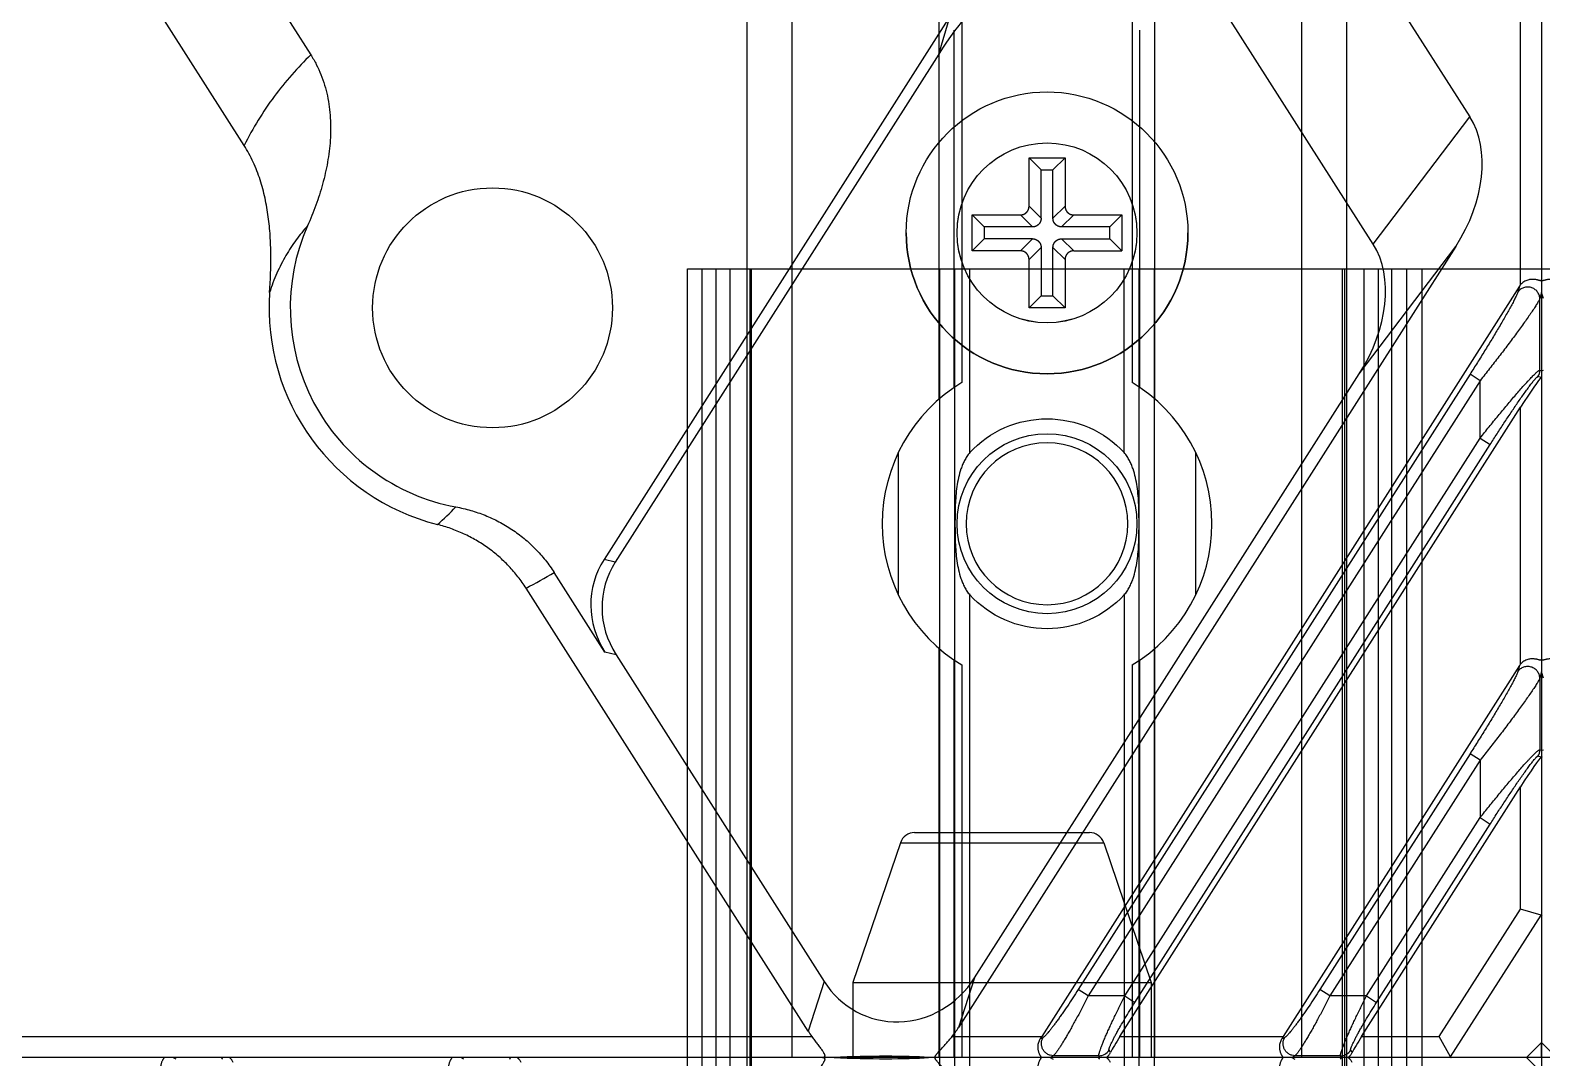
# Model space of a CAD drawing. Header units: millimetres. Extents: x 620 to 19791, y 2539 to 6969.
# Drawn here: x 16376.5 to 16427, y 4811.6 to 4845.8 of the extents above; entities that cross this region are included whole.
import ezdxf

# ---------------------------------------------------------------- set-up
doc = ezdxf.new("R2010")
doc.units = ezdxf.units.MM
doc.layers.add('02___PRT_ALL_AXES', color=7, linetype='Continuous')
doc.layers.add('_88746', color=7, linetype='Continuous')
doc.layers.add('1轮廓线', color=7, linetype='Continuous', lineweight=25)

# ---------------------------------------------------------------- blocks, each defined once
blk = doc.blocks.new('DTGFH')
at = {"color": 7, "linetype": 'Continuous'}
for p, q in [((9380.131, 4448.7), (9385.965, 4448.7)), ((9379.658, 4448.361), (9378.073, 4443.7)), ((9379.658, 4448.361), (9386.439, 4448.361)), ((9386.439, 4448.361), (9388.023, 4443.7)), ((9378.073, 4443.7), (9388.023, 4443.7)), ((9378.073, 4443.7), (9378.073, 4441.2)), ((9388.023, 4443.7), (9388.023, 4441.2)), ((8801.048, 4441.2), (8801.048, 4104.2)), ((9401.048, 4441.2), (8801.048, 4441.2)), ((9355.492, 4441.141), (9355.384, 4441.2)), ((9357.016, 4441.141), (9357.048, 4441.2)), ((9365.096, 4441.141), (9364.989, 4441.2)), ((9366.62, 4441.141), (9366.652, 4441.2)), ((9384.65, 4441.2), (9384.758, 4441.141)), ((9386.281, 4441.141), (9386.314, 4441.2)), ((9392.713, 4441.2), (9392.82, 4441.141)), ((9394.344, 4441.141), (9394.376, 4441.2)), ((9401.048, 4440.7), (9400.548, 4441.2)), ((9401.048, 4441.2), (9401.048, 4103.7)), ((9206.705, 4436.366), (9398.654, 4135.066)), ((9234.281, 4334.454), (9359.985, 4137.138)), ((9357.761, 4134.114), (9279.412, 4257.098)), ((9400.348, 4129.474), (9400.348, 4143.357)), ((9395.431, 4130.82), (9390.095, 4139.195)), ((9381.313, 4138.433), (9369.769, 4120.312)), ((9380.936, 4137.164), (9381.313, 4138.433)), ((9380.936, 4137.164), (9370.143, 4120.223)), ((9395.431, 4130.82), (9398.654, 4135.066)), ((9398.186, 4130.741), (9381.597, 4104.701)), ((9394.963, 4126.495), (9398.186, 4130.741)), ((9400.314, 4129.427), (9384.37, 4104.4)), ((9400.314, 4129.427), (9400.255, 4129.225)), ((8801.107, 4129.011), (8801.048, 4129.213)), ((9401.048, 4129.213), (9400.989, 4129.011)), ((9400.989, 4126.619), (9400.989, 4129.011)), ((8801.048, 4126.602), (8801.107, 4126.619)), ((9382.132, 4106.354), (9394.963, 4126.495)), ((9398.661, 4126.485), (9385.589, 4105.966)), ((9398.997, 4126.271), (9385.925, 4105.752)), ((9398.997, 4126.271), (9398.661, 4126.485)), ((9398.997, 4124.355), (9398.997, 4126.271)), ((9401.036, 4126.373), (9400.927, 4126.405)), ((9400.989, 4126.619), (9401.048, 4126.602)), ((9386.978, 4104.4), (9400.348, 4125.387)), ((9400.348, 4116.818), (9400.348, 4125.387)), ((9387.145, 4105.752), (9398.997, 4124.355)), ((9398.997, 4124.355), (9399.333, 4124.141)), ((9387.481, 4105.537), (9399.333, 4124.141)), ((9370.143, 4120.223), (9369.769, 4120.312)), ((9369.796, 4117.218), (9368.105, 4119.873)), ((9376.577, 4104.579), (9367.166, 4119.351)), ((9370.171, 4117.129), (9369.796, 4117.218)), ((9370.171, 4117.129), (9377.112, 4106.233)), ((9400.314, 4116.771), (9392.432, 4104.4)), ((9400.314, 4116.771), (9400.255, 4116.569)), ((8801.107, 4116.355), (8801.048, 4116.557)), ((9401.048, 4116.557), (9400.989, 4116.355)), ((9400.989, 4116.355), (9400.989, 4113.963)), ((8801.048, 4113.946), (8801.107, 4113.963)), ((9398.661, 4113.829), (9393.651, 4105.966)), ((9398.997, 4113.615), (9393.987, 4105.752)), ((9398.997, 4113.615), (9398.661, 4113.829)), ((9398.997, 4113.615), (9398.997, 4111.699)), ((9401.036, 4113.718), (9400.927, 4113.749)), ((9400.989, 4113.963), (9401.048, 4113.946)), ((9395.041, 4104.4), (9400.348, 4112.731)), ((9400.348, 4108.646), (9400.348, 4112.731)), ((9395.208, 4105.752), (9398.997, 4111.699)), ((9398.997, 4111.699), (9399.333, 4111.485)), ((9395.544, 4105.537), (9399.333, 4111.485)), ((9397.631, 4104.4), (9400.348, 4108.646)), ((9401.031, 4108.446), (9400.348, 4108.646)), ((9398.005, 4103.717), (9401.031, 4108.446)), ((9377.112, 4106.233), (9376.577, 4104.579)), ((9382.132, 4106.354), (9381.597, 4104.701)), ((9385.925, 4105.752), (9385.589, 4105.966)), ((9387.145, 4105.752), (9385.925, 4105.752)), ((9387.145, 4105.752), (9387.481, 4105.537)), ((9393.987, 4105.752), (9393.651, 4105.966)), ((9395.208, 4105.752), (9393.987, 4105.752)), ((9395.208, 4105.752), (9395.544, 4105.537)), ((8801.048, 4104.2), (8801.548, 4103.7)), ((9322.523, 4104.4), (9376.7, 4104.4)), ((9381.381, 4104.4), (9384.37, 4104.4)), ((9384.422, 4104.372), (9384.313, 4104.312)), ((9386.978, 4104.4), (9392.432, 4104.4)), ((9392.484, 4104.372), (9392.376, 4104.312)), ((9395.041, 4104.4), (9397.631, 4104.4)), ((9398.005, 4103.717), (9397.631, 4104.4)), ((9400.548, 4103.7), (9401.048, 4104.2)), ((9401.048, 4103.7), (8801.548, 4103.7)), ((9384.758, 4103.759), (9384.65, 4103.7)), ((9386.281, 4103.759), (9384.758, 4103.759)), ((9386.314, 4103.7), (9386.281, 4103.759)), ((9386.662, 4103.863), (9386.617, 4103.944)), ((9392.82, 4103.759), (9392.713, 4103.7)), ((9394.344, 4103.759), (9392.82, 4103.759)), ((9394.376, 4103.7), (9394.344, 4103.759)), ((9394.68, 4103.944), (9394.725, 4103.863))]:
    blk.add_line(p, q, dxfattribs=at)
for centre, radius in [((9384.548, 4131.2), 3), ((9366.048, 4128.7), 4)]:
    blk.add_circle(centre, radius, dxfattribs=at)
for centre, radius, start, end in [((9380.131, 4448.2), 0.5, 90, 161.222), ((9385.965, 4448.2), 0.5, 18.778, 90), ((9366.048, 4128.7), 6.75, 156.1243, 259.5633), ((9366.048, 4128.7), 7.455, 176.103, 255.7008), ((9400.588, 4126.62), 0.402, 327.6282, 359.8718), ((9358.046, 4128.599), 9.418, 310.8577, 316.0435), ((9360.333, 4132.743), 15.034, 297.0328, 301.1257), ((9400.588, 4113.964), 0.402, 327.6282, 359.8718), ((9386.28, 4104.161), 0.402, 270.2568, 327.2432), ((9394.342, 4104.161), 0.402, 270.2568, 327.2432)]:
    blk.add_arc(centre, radius, start, end, dxfattribs=at)
for centre, major_axis, ratio, start_param, end_param in [((9378.159, 4441.432), (3.18, -0.087), 0.080959, -1.796389, -0.694906), ((9398.483, 4440.5), (-0.468, 0.695), 0.186347, -0.124846, 0.096093), ((9384.917, 4131.53), (2.835, 9.544), 0.602666, -0.481922, 1.127854), ((9395.497, 4132.125), (2.652, 3.493), 0.684108, -1.451017, -0.247768), ((9392.274, 4127.879), (2.652, 3.493), 0.684108, -1.451017, -0.247768), ((9400.647, 4129.203), (0.117, 0.402), 0.954439, 1.134443, 1.274405), ((9400.348, 4125.273), (0.698, 1.104), 0.046753, 0.118001, 1.496981), ((9372.531, 4118.706), (3.127, -0.746), 0.933182, 2.829294, 3.908395), ((9372.905, 4118.617), (-3.127, 0.746), 0.933182, -0.312299, 0.766803), ((9400.647, 4116.547), (0.117, 0.402), 0.954439, 1.134443, 1.274405), ((9400.348, 4112.617), (0.698, 1.104), 0.046753, 0.118001, 1.496981), ((8801.748, 4107.315), (-0.687, 1.129), 0.116833, -0.03135, 0.189589), ((9400.348, 4107.315), (0.687, 1.129), 0.116833, -0.189589, 0.03135), ((9379.639, 4108.047), (-0.977, -3.022), 0.944553, -0.662888, 1.302149), ((9379.104, 4106.393), (0.977, 3.022), 0.944553, -3.804481, -3.733545), ((9379.104, 4106.393), (0.977, 3.022), 0.944553, -1.956623, -1.839444), ((9384.297, 4104.4), (0.449, 0.699), 0.073624, -1.649478, -1.523567), ((9387.051, 4104.4), (0.449, 0.699), 0.073624, -4.66516, -3.789338), ((9392.36, 4104.4), (0.449, 0.699), 0.073624, -1.649478, -1.523567), ((9395.114, 4104.4), (0.449, 0.699), 0.073624, -4.66516, -3.789338), ((9378.159, 4103.469), (3.18, 0.087), 0.080959, 0.694906, 1.796389), ((9398.483, 4104.4), (0.468, 0.695), 0.186347, -3.237686, -3.016747)]:
    blk.add_ellipse(centre, major_axis=major_axis, ratio=ratio, start_param=start_param, end_param=end_param, dxfattribs=at)
for points, knots in [([(9355.059, 4441.2), (9355.061, 4441.2), (9355.065, 4441.2), (9355.07, 4441.199), (9355.073, 4441.197), (9355.075, 4441.196), (9355.077, 4441.193), (9355.078, 4441.189), (9355.078, 4441.185), (9355.077, 4441.18), (9355.074, 4441.173), (9355.069, 4441.164), (9355.064, 4441.153), (9355.057, 4441.141), (9355.049, 4441.128), (9355.041, 4441.114), (9355.03, 4441.092), (9355.015, 4441.062), (9355, 4441.022), (9354.987, 4440.978), (9354.977, 4440.929), (9354.971, 4440.877), (9354.972, 4440.82), (9354.978, 4440.762), (9354.993, 4440.702), (9355.015, 4440.643), (9355.036, 4440.606), (9355.048, 4440.588)], [0, 0, 0, 0, 0.012577, 0.017811, 0.022415, 0.026524, 0.030371, 0.038422, 0.043171, 0.048577, 0.06156, 0.077442, 0.095999, 0.116978, 0.140127, 0.165209, 0.192065, 0.250601, 0.315018, 0.384942, 0.460136, 0.540384, 0.625394, 0.714676, 0.807485, 0.902935, 1, 1, 1, 1]), ([(9357.396, 4441.038), (9357.39, 4441.05), (9357.377, 4441.073), (9357.356, 4441.105), (9357.338, 4441.129), (9357.324, 4441.145), (9357.315, 4441.156), (9357.306, 4441.166), (9357.299, 4441.175), (9357.293, 4441.182), (9357.289, 4441.188), (9357.287, 4441.191), (9357.286, 4441.194), (9357.286, 4441.197), (9357.288, 4441.199), (9357.289, 4441.2), (9357.291, 4441.2), (9357.293, 4441.2), (9357.294, 4441.2)], [0, 0, 0, 0, 0.204316, 0.392897, 0.563407, 0.640809, 0.712098, 0.776334, 0.832531, 0.879528, 0.916238, 0.930594, 0.942393, 0.959731, 0.967497, 0.976306, 0.987002, 1, 1, 1, 1]), ([(9364.663, 4441.2), (9364.666, 4441.2), (9364.669, 4441.2), (9364.674, 4441.199), (9364.677, 4441.197), (9364.679, 4441.196), (9364.682, 4441.193), (9364.682, 4441.189), (9364.682, 4441.185), (9364.681, 4441.18), (9364.678, 4441.173), (9364.674, 4441.164), (9364.668, 4441.153), (9364.661, 4441.141), (9364.653, 4441.128), (9364.645, 4441.114), (9364.634, 4441.092), (9364.62, 4441.062), (9364.604, 4441.022), (9364.591, 4440.978), (9364.581, 4440.929), (9364.576, 4440.877), (9364.576, 4440.82), (9364.582, 4440.762), (9364.597, 4440.702), (9364.619, 4440.643), (9364.64, 4440.606), (9364.652, 4440.588)], [0, 0, 0, 0, 0.012577, 0.017811, 0.022415, 0.026524, 0.030371, 0.038422, 0.043171, 0.048577, 0.06156, 0.077442, 0.095999, 0.116978, 0.140127, 0.165209, 0.192065, 0.250601, 0.315018, 0.384942, 0.460136, 0.540384, 0.625394, 0.714676, 0.807485, 0.902935, 1, 1, 1, 1]), ([(9367, 4441.038), (9366.994, 4441.05), (9366.981, 4441.073), (9366.96, 4441.105), (9366.942, 4441.129), (9366.928, 4441.145), (9366.919, 4441.156), (9366.91, 4441.166), (9366.903, 4441.175), (9366.897, 4441.182), (9366.893, 4441.188), (9366.891, 4441.191), (9366.89, 4441.194), (9366.89, 4441.197), (9366.892, 4441.199), (9366.893, 4441.2), (9366.896, 4441.2), (9366.897, 4441.2), (9366.898, 4441.2)], [0, 0, 0, 0, 0.204317, 0.392896, 0.563403, 0.640806, 0.712092, 0.776327, 0.832529, 0.879525, 0.916233, 0.930591, 0.942394, 0.959733, 0.967501, 0.976309, 0.987004, 1, 1, 1, 1]), ([(9377.06, 4441.2), (9377.065, 4441.2), (9377.075, 4441.2), (9377.09, 4441.197), (9377.103, 4441.193), (9377.113, 4441.186), (9377.122, 4441.177), (9377.127, 4441.166), (9377.13, 4441.153), (9377.13, 4441.137), (9377.127, 4441.121), (9377.122, 4441.102), (9377.114, 4441.082), (9377.1, 4441.053), (9377.078, 4441.013), (9377.046, 4440.964), (9377.009, 4440.911), (9376.97, 4440.857), (9376.927, 4440.8), (9376.883, 4440.742), (9376.838, 4440.683), (9376.777, 4440.602), (9376.731, 4440.541), (9376.7, 4440.5)], [0, 0, 0, 0, 0.018318, 0.034994, 0.050147, 0.06412, 0.077534, 0.091254, 0.106184, 0.12305, 0.142293, 0.164098, 0.188457, 0.215246, 0.275292, 0.342515, 0.415297, 0.492326, 0.572614, 0.655373, 0.739981, 0.82593, 1, 1, 1, 1]), ([(9381.381, 4440.5), (9381.348, 4440.542), (9381.28, 4440.623), (9381.194, 4440.721), (9381.125, 4440.797), (9381.075, 4440.852), (9381.026, 4440.905), (9380.979, 4440.956), (9380.936, 4441.004), (9380.897, 4441.05), (9380.868, 4441.085), (9380.849, 4441.112), (9380.837, 4441.129), (9380.828, 4441.145), (9380.821, 4441.159), (9380.818, 4441.17), (9380.817, 4441.178), (9380.817, 4441.184), (9380.818, 4441.189), (9380.821, 4441.193), (9380.825, 4441.197), (9380.832, 4441.2), (9380.839, 4441.2), (9380.842, 4441.2)], [0, 0, 0, 0, 0.172719, 0.342367, 0.425093, 0.505837, 0.584035, 0.658977, 0.729688, 0.79485, 0.852716, 0.878254, 0.901145, 0.921127, 0.938022, 0.951788, 0.957578, 0.962721, 0.971527, 0.975609, 0.979745, 0.988888, 1, 1, 1, 1]), ([(9384.324, 4441.2), (9384.327, 4441.2), (9384.331, 4441.2), (9384.336, 4441.199), (9384.339, 4441.197), (9384.341, 4441.196), (9384.343, 4441.193), (9384.344, 4441.189), (9384.344, 4441.185), (9384.343, 4441.18), (9384.34, 4441.173), (9384.335, 4441.164), (9384.329, 4441.153), (9384.322, 4441.141), (9384.315, 4441.128), (9384.307, 4441.114), (9384.295, 4441.092), (9384.281, 4441.062), (9384.266, 4441.022), (9384.252, 4440.978), (9384.243, 4440.929), (9384.237, 4440.877), (9384.237, 4440.82), (9384.244, 4440.762), (9384.258, 4440.702), (9384.281, 4440.643), (9384.302, 4440.606), (9384.313, 4440.588)], [0, 0, 0, 0, 0.012577, 0.017811, 0.022415, 0.026524, 0.030371, 0.038422, 0.043171, 0.048577, 0.06156, 0.077442, 0.095999, 0.116978, 0.140127, 0.165209, 0.192065, 0.250601, 0.315018, 0.384942, 0.460136, 0.540384, 0.625394, 0.714676, 0.807485, 0.902935, 1, 1, 1, 1]), ([(9386.662, 4441.038), (9386.656, 4441.05), (9386.642, 4441.073), (9386.621, 4441.105), (9386.603, 4441.129), (9386.59, 4441.145), (9386.58, 4441.156), (9386.572, 4441.166), (9386.564, 4441.175), (9386.559, 4441.182), (9386.555, 4441.188), (9386.553, 4441.191), (9386.552, 4441.194), (9386.552, 4441.197), (9386.553, 4441.199), (9386.555, 4441.2), (9386.557, 4441.2), (9386.559, 4441.2), (9386.56, 4441.2)], [0, 0, 0, 0, 0.204317, 0.392896, 0.563403, 0.640806, 0.712092, 0.776327, 0.832529, 0.879525, 0.916233, 0.930591, 0.942394, 0.959733, 0.967501, 0.976309, 0.987004, 1, 1, 1, 1]), ([(9392.387, 4441.2), (9392.39, 4441.2), (9392.394, 4441.2), (9392.399, 4441.199), (9392.401, 4441.197), (9392.404, 4441.196), (9392.406, 4441.193), (9392.407, 4441.189), (9392.406, 4441.185), (9392.405, 4441.18), (9392.402, 4441.173), (9392.398, 4441.164), (9392.392, 4441.153), (9392.385, 4441.141), (9392.377, 4441.128), (9392.369, 4441.114), (9392.358, 4441.092), (9392.344, 4441.062), (9392.328, 4441.022), (9392.315, 4440.978), (9392.305, 4440.929), (9392.3, 4440.877), (9392.3, 4440.82), (9392.307, 4440.762), (9392.321, 4440.702), (9392.344, 4440.643), (9392.364, 4440.606), (9392.376, 4440.588)], [0, 0, 0, 0, 0.012577, 0.017811, 0.022415, 0.026524, 0.030371, 0.038422, 0.043171, 0.048577, 0.06156, 0.077442, 0.095999, 0.116978, 0.140127, 0.165209, 0.192065, 0.250601, 0.315018, 0.384942, 0.460136, 0.540384, 0.625394, 0.714676, 0.807485, 0.902935, 1, 1, 1, 1]), ([(9394.725, 4441.038), (9394.718, 4441.05), (9394.705, 4441.073), (9394.684, 4441.105), (9394.666, 4441.129), (9394.652, 4441.145), (9394.643, 4441.156), (9394.634, 4441.166), (9394.627, 4441.175), (9394.621, 4441.182), (9394.617, 4441.188), (9394.616, 4441.191), (9394.615, 4441.194), (9394.614, 4441.197), (9394.616, 4441.199), (9394.618, 4441.2), (9394.62, 4441.2), (9394.621, 4441.2), (9394.622, 4441.2)], [0, 0, 0, 0, 0.204317, 0.392896, 0.563403, 0.640806, 0.712092, 0.776327, 0.832529, 0.879525, 0.916233, 0.930591, 0.942394, 0.959733, 0.967501, 0.976309, 0.987004, 1, 1, 1, 1]), ([(9359.985, 4137.138), (9359.764, 4136.926), (9359.336, 4136.479), (9358.748, 4135.752), (9358.216, 4134.964), (9357.905, 4134.403), (9357.761, 4134.114)], [0, 0, 0, 0, 0.243959, 0.491185, 0.742789, 1, 1, 1, 1]), ([(9359.985, 4137.138), (9360.051, 4137.033), (9360.174, 4136.818), (9360.328, 4136.479), (9360.45, 4136.128), (9360.542, 4135.768), (9360.604, 4135.402), (9360.652, 4134.909), (9360.647, 4134.288), (9360.554, 4133.55), (9360.389, 4132.826), (9360.162, 4132.118), (9359.976, 4131.659), (9359.876, 4131.432)], [0, 0, 0, 0, 0.062504, 0.125014, 0.187521, 0.250032, 0.312543, 0.375054, 0.500016, 0.624996, 0.749989, 0.874994, 1, 1, 1, 1]), ([(9358.61, 4129.207), (9358.639, 4129.628), (9358.664, 4130.261), (9358.636, 4131.105), (9358.575, 4131.735), (9358.467, 4132.36), (9358.304, 4132.972), (9358.076, 4133.563), (9357.875, 4133.936), (9357.761, 4134.114)], [0, 0, 0, 0, 0.249997, 0.375018, 0.500036, 0.625049, 0.750051, 0.875035, 1, 1, 1, 1]), ([(9359.876, 4131.432), (9359.743, 4131.284), (9359.485, 4130.967), (9359.14, 4130.442), (9358.839, 4129.853), (9358.679, 4129.429), (9358.61, 4129.207)], [0, 0, 0, 0, 0.232196, 0.474372, 0.729146, 1, 1, 1, 1]), ([(8801.748, 4129.474), (8801.733, 4129.493), (8801.699, 4129.527), (8801.64, 4129.569), (8801.578, 4129.603), (8801.512, 4129.627), (8801.447, 4129.642), (8801.384, 4129.649), (8801.325, 4129.65), (8801.27, 4129.646), (8801.227, 4129.639), (8801.196, 4129.632), (8801.169, 4129.625), (8801.144, 4129.618), (8801.121, 4129.611), (8801.106, 4129.606), (8801.092, 4129.603), (8801.081, 4129.601), (8801.071, 4129.601), (8801.062, 4129.604), (8801.055, 4129.61), (8801.051, 4129.619), (8801.049, 4129.631), (8801.048, 4129.639), (8801.048, 4129.643)], [0, 0, 0, 0, 0.092092, 0.18383, 0.274482, 0.363041, 0.448376, 0.529457, 0.605459, 0.675766, 0.739913, 0.769539, 0.797439, 0.847676, 0.869774, 0.889641, 0.907107, 0.922074, 0.934647, 0.945489, 0.956057, 0.968087, 0.982675, 1, 1, 1, 1]), ([(9400.989, 4129.011), (9400.989, 4129.031), (9400.984, 4129.072), (9400.968, 4129.132), (9400.941, 4129.188), (9400.906, 4129.24), (9400.863, 4129.286), (9400.813, 4129.325), (9400.758, 4129.356), (9400.698, 4129.379), (9400.636, 4129.392), (9400.572, 4129.396), (9400.509, 4129.389), (9400.448, 4129.374), (9400.39, 4129.349), (9400.338, 4129.315), (9400.292, 4129.274), (9400.266, 4129.242), (9400.255, 4129.225)], [0, 0, 0, 0, 0.061114, 0.122614, 0.184535, 0.246922, 0.309744, 0.372937, 0.436398, 0.5, 0.563602, 0.627063, 0.690256, 0.753078, 0.815465, 0.877386, 0.938886, 1, 1, 1, 1]), ([(9401.048, 4129.643), (9401.048, 4129.639), (9401.048, 4129.631), (9401.046, 4129.619), (9401.041, 4129.61), (9401.035, 4129.604), (9401.026, 4129.601), (9401.016, 4129.601), (9401.004, 4129.603), (9400.991, 4129.606), (9400.976, 4129.611), (9400.953, 4129.618), (9400.928, 4129.625), (9400.901, 4129.632), (9400.869, 4129.639), (9400.827, 4129.646), (9400.772, 4129.65), (9400.713, 4129.649), (9400.649, 4129.642), (9400.584, 4129.627), (9400.519, 4129.603), (9400.456, 4129.569), (9400.398, 4129.527), (9400.364, 4129.493), (9400.348, 4129.474)], [0, 0, 0, 0, 0.017325, 0.031913, 0.043943, 0.054511, 0.065353, 0.077926, 0.092893, 0.110359, 0.130226, 0.152324, 0.202561, 0.230461, 0.260087, 0.324234, 0.394541, 0.470543, 0.551624, 0.636959, 0.725518, 0.81617, 0.907908, 1, 1, 1, 1]), ([(9400.255, 4129.225), (9400.253, 4129.219), (9400.249, 4129.206), (9400.238, 4129.177), (9400.221, 4129.136), (9400.196, 4129.081), (9400.166, 4129.02), (9400.132, 4128.952), (9400.081, 4128.854), (9400.01, 4128.723), (9399.918, 4128.558), (9399.82, 4128.385), (9399.716, 4128.206), (9399.608, 4128.022), (9399.497, 4127.835), (9399.344, 4127.581), (9399.147, 4127.26), (9398.907, 4126.873), (9398.743, 4126.615), (9398.661, 4126.485)], [0, 0, 0, 0, 0.005901, 0.012735, 0.028952, 0.048162, 0.069901, 0.09376, 0.119398, 0.174922, 0.234766, 0.297787, 0.363197, 0.430435, 0.499096, 0.568874, 0.710857, 0.854932, 1, 1, 1, 1]), ([(9400.989, 4129.011), (9400.987, 4129.005), (9400.983, 4128.994), (9400.971, 4128.968), (9400.952, 4128.931), (9400.924, 4128.881), (9400.89, 4128.825), (9400.852, 4128.763), (9400.792, 4128.67), (9400.708, 4128.544), (9400.597, 4128.384), (9400.476, 4128.214), (9400.348, 4128.035), (9400.212, 4127.85), (9400.071, 4127.66), (9399.876, 4127.401), (9399.624, 4127.07), (9399.314, 4126.671), (9399.103, 4126.405), (9398.997, 4126.271)], [0, 0, 0, 0, 0.00509, 0.010986, 0.025069, 0.041978, 0.061422, 0.083116, 0.10679, 0.159148, 0.216896, 0.278821, 0.344009, 0.411767, 0.481567, 0.552991, 0.699423, 0.848968, 1, 1, 1, 1]), ([(8801.048, 4126.372), (8801.048, 4126.373), (8801.048, 4126.374), (8801.049, 4126.376), (8801.05, 4126.377), (8801.052, 4126.378), (8801.054, 4126.378), (8801.056, 4126.377), (8801.058, 4126.375), (8801.06, 4126.374), (8801.061, 4126.373)], [0, 0, 0, 0, 0.134296, 0.239838, 0.325336, 0.408088, 0.50825, 0.637794, 0.80127, 1, 1, 1, 1]), ([(9398.997, 4124.355), (9399.097, 4124.481), (9399.247, 4124.668), (9399.449, 4124.916), (9399.599, 4125.099), (9399.748, 4125.28), (9399.896, 4125.457), (9400.043, 4125.63), (9400.186, 4125.797), (9400.324, 4125.957), (9400.458, 4126.107), (9400.565, 4126.225), (9400.646, 4126.313), (9400.703, 4126.373), (9400.756, 4126.428), (9400.805, 4126.477), (9400.85, 4126.52), (9400.889, 4126.556), (9400.919, 4126.581), (9400.94, 4126.596), (9400.953, 4126.605), (9400.965, 4126.612), (9400.974, 4126.617), (9400.982, 4126.619), (9400.987, 4126.62), (9400.989, 4126.619)], [0, 0, 0, 0, 0.159125, 0.238222, 0.316726, 0.39438, 0.470877, 0.545833, 0.61877, 0.689064, 0.755895, 0.818173, 0.847168, 0.874455, 0.899785, 0.922888, 0.943474, 0.961249, 0.975933, 0.982041, 0.987297, 0.991693, 0.995234, 0.997964, 1, 1, 1, 1]), ([(9399.333, 4124.141), (9399.409, 4124.26), (9399.524, 4124.439), (9399.678, 4124.676), (9399.793, 4124.852), (9399.908, 4125.026), (9400.023, 4125.198), (9400.136, 4125.367), (9400.249, 4125.532), (9400.36, 4125.692), (9400.467, 4125.845), (9400.555, 4125.967), (9400.623, 4126.059), (9400.671, 4126.123), (9400.717, 4126.183), (9400.76, 4126.238), (9400.799, 4126.287), (9400.83, 4126.323), (9400.853, 4126.348), (9400.868, 4126.364), (9400.882, 4126.377), (9400.894, 4126.388), (9400.904, 4126.396), (9400.912, 4126.401), (9400.918, 4126.404), (9400.922, 4126.405), (9400.925, 4126.406), (9400.927, 4126.405)], [0, 0, 0, 0, 0.153079, 0.229317, 0.305164, 0.38045, 0.454964, 0.528435, 0.600518, 0.670737, 0.738433, 0.802662, 0.833067, 0.862041, 0.889306, 0.914531, 0.93732, 0.957232, 0.965959, 0.97379, 0.980669, 0.986547, 0.991394, 0.995199, 0.996723, 0.998012, 1, 1, 1, 1]), ([(9401.036, 4126.373), (9401.036, 4126.374), (9401.038, 4126.375), (9401.041, 4126.377), (9401.043, 4126.378), (9401.045, 4126.378), (9401.047, 4126.377), (9401.048, 4126.376), (9401.048, 4126.374), (9401.048, 4126.373), (9401.048, 4126.372)], [0, 0, 0, 0, 0.19873, 0.362206, 0.49175, 0.591912, 0.674664, 0.760162, 0.865704, 1, 1, 1, 1]), ([(9364.826, 4122.062), (9364.992, 4122.031), (9365.321, 4121.954), (9365.801, 4121.788), (9366.262, 4121.575), (9366.699, 4121.317), (9367.107, 4121.014), (9367.481, 4120.671), (9367.817, 4120.291), (9368.014, 4120.015), (9368.105, 4119.873)], [0, 0, 0, 0, 0.125003, 0.250004, 0.375005, 0.500005, 0.625005, 0.750004, 0.875001, 1, 1, 1, 1]), ([(9367.166, 4119.351), (9367.083, 4119.482), (9366.903, 4119.736), (9366.598, 4120.09), (9366.261, 4120.413), (9365.894, 4120.702), (9365.502, 4120.955), (9365.088, 4121.171), (9364.655, 4121.347), (9364.358, 4121.437), (9364.207, 4121.476)], [0, 0, 0, 0, 0.124999, 0.249997, 0.374996, 0.499996, 0.624996, 0.749997, 0.874998, 1, 1, 1, 1]), ([(8801.748, 4116.818), (8801.733, 4116.837), (8801.699, 4116.871), (8801.64, 4116.914), (8801.578, 4116.947), (8801.512, 4116.971), (8801.447, 4116.986), (8801.384, 4116.993), (8801.325, 4116.994), (8801.27, 4116.99), (8801.227, 4116.983), (8801.196, 4116.976), (8801.169, 4116.969), (8801.144, 4116.962), (8801.121, 4116.955), (8801.106, 4116.95), (8801.092, 4116.947), (8801.081, 4116.945), (8801.071, 4116.945), (8801.062, 4116.948), (8801.055, 4116.954), (8801.051, 4116.963), (8801.049, 4116.975), (8801.048, 4116.983), (8801.048, 4116.988)], [0, 0, 0, 0, 0.092092, 0.18383, 0.274482, 0.363041, 0.448376, 0.529457, 0.605459, 0.675766, 0.739913, 0.769539, 0.797439, 0.847676, 0.869774, 0.889641, 0.907107, 0.922074, 0.934647, 0.945489, 0.956057, 0.968087, 0.982675, 1, 1, 1, 1]), ([(9400.989, 4116.355), (9400.989, 4116.375), (9400.984, 4116.416), (9400.968, 4116.476), (9400.941, 4116.532), (9400.906, 4116.584), (9400.863, 4116.63), (9400.813, 4116.669), (9400.758, 4116.701), (9400.698, 4116.723), (9400.636, 4116.736), (9400.572, 4116.74), (9400.509, 4116.734), (9400.448, 4116.718), (9400.39, 4116.693), (9400.338, 4116.659), (9400.292, 4116.618), (9400.266, 4116.586), (9400.255, 4116.569)], [0, 0, 0, 0, 0.061114, 0.122614, 0.184535, 0.246922, 0.309744, 0.372937, 0.436398, 0.5, 0.563602, 0.627063, 0.690256, 0.753078, 0.815465, 0.877386, 0.938886, 1, 1, 1, 1]), ([(9401.048, 4116.988), (9401.048, 4116.983), (9401.048, 4116.975), (9401.046, 4116.963), (9401.041, 4116.954), (9401.035, 4116.948), (9401.026, 4116.945), (9401.016, 4116.945), (9401.004, 4116.947), (9400.991, 4116.95), (9400.976, 4116.955), (9400.953, 4116.962), (9400.928, 4116.969), (9400.901, 4116.976), (9400.869, 4116.983), (9400.827, 4116.99), (9400.772, 4116.994), (9400.713, 4116.993), (9400.649, 4116.986), (9400.584, 4116.971), (9400.519, 4116.947), (9400.456, 4116.914), (9400.398, 4116.871), (9400.364, 4116.837), (9400.348, 4116.818)], [0, 0, 0, 0, 0.017325, 0.031913, 0.043943, 0.054511, 0.065353, 0.077926, 0.092893, 0.110359, 0.130226, 0.152324, 0.202561, 0.230461, 0.260087, 0.324234, 0.394541, 0.470543, 0.551624, 0.636959, 0.725518, 0.81617, 0.907908, 1, 1, 1, 1]), ([(9400.255, 4116.569), (9400.253, 4116.563), (9400.249, 4116.55), (9400.238, 4116.522), (9400.221, 4116.48), (9400.196, 4116.425), (9400.166, 4116.364), (9400.132, 4116.296), (9400.081, 4116.198), (9400.01, 4116.067), (9399.918, 4115.902), (9399.82, 4115.729), (9399.716, 4115.55), (9399.608, 4115.366), (9399.497, 4115.179), (9399.344, 4114.925), (9399.147, 4114.604), (9398.907, 4114.217), (9398.743, 4113.959), (9398.661, 4113.829)], [0, 0, 0, 0, 0.005901, 0.012735, 0.028952, 0.048162, 0.069901, 0.09376, 0.119398, 0.174922, 0.234766, 0.297787, 0.363198, 0.430435, 0.499096, 0.568874, 0.710857, 0.854932, 1, 1, 1, 1]), ([(9400.989, 4116.355), (9400.987, 4116.35), (9400.983, 4116.338), (9400.971, 4116.312), (9400.952, 4116.275), (9400.924, 4116.225), (9400.89, 4116.169), (9400.852, 4116.107), (9400.792, 4116.014), (9400.708, 4115.888), (9400.597, 4115.728), (9400.476, 4115.558), (9400.348, 4115.379), (9400.212, 4115.194), (9400.071, 4115.005), (9399.876, 4114.745), (9399.624, 4114.414), (9399.314, 4114.015), (9399.103, 4113.749), (9398.997, 4113.615)], [0, 0, 0, 0, 0.00509, 0.010986, 0.025069, 0.041978, 0.061422, 0.083116, 0.10679, 0.159148, 0.216896, 0.278821, 0.344009, 0.411767, 0.481567, 0.552991, 0.699423, 0.848968, 1, 1, 1, 1]), ([(8801.048, 4113.716), (8801.048, 4113.717), (8801.048, 4113.718), (8801.049, 4113.72), (8801.05, 4113.722), (8801.052, 4113.722), (8801.054, 4113.722), (8801.056, 4113.721), (8801.058, 4113.72), (8801.06, 4113.718), (8801.061, 4113.718)], [0, 0, 0, 0, 0.134296, 0.239838, 0.325336, 0.408088, 0.50825, 0.637794, 0.80127, 1, 1, 1, 1]), ([(9398.997, 4111.699), (9399.097, 4111.825), (9399.247, 4112.012), (9399.449, 4112.26), (9399.599, 4112.443), (9399.748, 4112.624), (9399.896, 4112.801), (9400.043, 4112.974), (9400.186, 4113.141), (9400.324, 4113.301), (9400.458, 4113.452), (9400.565, 4113.57), (9400.646, 4113.657), (9400.703, 4113.717), (9400.756, 4113.772), (9400.805, 4113.821), (9400.85, 4113.864), (9400.889, 4113.9), (9400.919, 4113.925), (9400.94, 4113.941), (9400.953, 4113.95), (9400.965, 4113.956), (9400.974, 4113.961), (9400.982, 4113.964), (9400.987, 4113.964), (9400.989, 4113.963)], [0, 0, 0, 0, 0.159124, 0.238222, 0.316725, 0.394379, 0.470876, 0.545833, 0.618769, 0.689064, 0.755895, 0.818172, 0.847168, 0.874455, 0.899785, 0.922888, 0.943474, 0.961249, 0.975933, 0.982041, 0.987297, 0.991693, 0.995234, 0.997964, 1, 1, 1, 1]), ([(9399.333, 4111.485), (9399.409, 4111.605), (9399.524, 4111.783), (9399.678, 4112.02), (9399.793, 4112.196), (9399.908, 4112.37), (9400.023, 4112.542), (9400.136, 4112.711), (9400.249, 4112.876), (9400.36, 4113.036), (9400.467, 4113.189), (9400.555, 4113.311), (9400.623, 4113.403), (9400.671, 4113.467), (9400.717, 4113.527), (9400.76, 4113.582), (9400.799, 4113.631), (9400.83, 4113.667), (9400.853, 4113.692), (9400.868, 4113.708), (9400.882, 4113.721), (9400.894, 4113.732), (9400.904, 4113.74), (9400.912, 4113.745), (9400.918, 4113.748), (9400.922, 4113.749), (9400.925, 4113.75), (9400.927, 4113.749)], [0, 0, 0, 0, 0.153079, 0.229316, 0.305163, 0.380449, 0.454963, 0.528434, 0.600517, 0.670737, 0.738433, 0.802662, 0.833067, 0.862041, 0.889306, 0.914531, 0.93732, 0.957232, 0.96596, 0.973791, 0.980669, 0.986547, 0.991394, 0.995199, 0.996723, 0.998012, 1, 1, 1, 1]), ([(9401.036, 4113.718), (9401.036, 4113.718), (9401.038, 4113.72), (9401.041, 4113.721), (9401.043, 4113.722), (9401.045, 4113.722), (9401.047, 4113.722), (9401.048, 4113.72), (9401.048, 4113.718), (9401.048, 4113.717), (9401.048, 4113.716)], [0, 0, 0, 0, 0.19873, 0.362206, 0.49175, 0.591912, 0.674664, 0.760162, 0.865704, 1, 1, 1, 1]), ([(9385.589, 4105.966), (9385.529, 4105.872), (9385.41, 4105.689), (9385.232, 4105.42), (9385.085, 4105.205), (9384.97, 4105.042), (9384.888, 4104.928), (9384.81, 4104.821), (9384.736, 4104.723), (9384.666, 4104.634), (9384.603, 4104.555), (9384.554, 4104.498), (9384.518, 4104.458), (9384.495, 4104.434), (9384.473, 4104.412), (9384.454, 4104.395), (9384.437, 4104.382), (9384.427, 4104.375), (9384.422, 4104.372)], [0, 0, 0, 0, 0.1676, 0.331583, 0.488295, 0.562692, 0.633726, 0.700798, 0.763256, 0.820399, 0.871471, 0.915692, 0.934989, 0.952284, 0.967493, 0.980544, 0.991384, 1, 1, 1, 1]), ([(9385.925, 4105.752), (9385.864, 4105.633), (9385.744, 4105.4), (9385.562, 4105.059), (9385.413, 4104.787), (9385.297, 4104.581), (9385.215, 4104.439), (9385.137, 4104.306), (9385.063, 4104.184), (9384.995, 4104.075), (9384.933, 4103.98), (9384.886, 4103.91), (9384.851, 4103.863), (9384.828, 4103.833), (9384.807, 4103.808), (9384.789, 4103.787), (9384.773, 4103.771), (9384.763, 4103.763), (9384.758, 4103.759)], [0, 0, 0, 0, 0.172458, 0.340604, 0.500132, 0.575263, 0.646515, 0.713266, 0.774868, 0.830656, 0.879952, 0.922092, 0.940282, 0.956456, 0.970552, 0.982522, 0.992336, 1, 1, 1, 1]), ([(9386.281, 4103.759), (9386.281, 4103.761), (9386.28, 4103.764), (9386.278, 4103.773), (9386.279, 4103.787), (9386.281, 4103.808), (9386.286, 4103.833), (9386.294, 4103.862), (9386.307, 4103.91), (9386.331, 4103.98), (9386.366, 4104.076), (9386.41, 4104.186), (9386.461, 4104.309), (9386.519, 4104.444), (9386.583, 4104.588), (9386.652, 4104.74), (9386.727, 4104.9), (9386.832, 4105.122), (9386.971, 4105.407), (9387.086, 4105.636), (9387.145, 4105.752)], [0, 0, 0, 0, 0.002337, 0.005142, 0.012309, 0.021693, 0.033344, 0.047262, 0.063422, 0.102249, 0.149298, 0.203901, 0.265311, 0.332743, 0.40541, 0.482538, 0.563383, 0.647242, 0.821363, 1, 1, 1, 1]), ([(9393.651, 4105.966), (9393.592, 4105.872), (9393.473, 4105.689), (9393.295, 4105.42), (9393.147, 4105.205), (9393.032, 4105.042), (9392.951, 4104.928), (9392.872, 4104.821), (9392.798, 4104.723), (9392.729, 4104.634), (9392.666, 4104.555), (9392.617, 4104.498), (9392.581, 4104.458), (9392.557, 4104.434), (9392.536, 4104.412), (9392.517, 4104.395), (9392.5, 4104.382), (9392.489, 4104.375), (9392.484, 4104.372)], [0, 0, 0, 0, 0.1676, 0.331583, 0.488295, 0.562692, 0.633726, 0.700798, 0.763256, 0.820399, 0.871471, 0.915692, 0.934989, 0.952284, 0.967493, 0.980544, 0.991384, 1, 1, 1, 1]), ([(9393.987, 4105.752), (9393.927, 4105.633), (9393.806, 4105.4), (9393.625, 4105.059), (9393.476, 4104.787), (9393.36, 4104.581), (9393.278, 4104.439), (9393.2, 4104.306), (9393.126, 4104.184), (9393.058, 4104.075), (9392.996, 4103.98), (9392.948, 4103.91), (9392.913, 4103.863), (9392.891, 4103.833), (9392.87, 4103.808), (9392.852, 4103.787), (9392.836, 4103.771), (9392.825, 4103.763), (9392.82, 4103.759)], [0, 0, 0, 0, 0.172458, 0.340604, 0.500132, 0.575263, 0.646515, 0.713266, 0.774868, 0.830656, 0.879952, 0.922092, 0.940282, 0.956456, 0.970552, 0.982522, 0.992336, 1, 1, 1, 1]), ([(9394.344, 4103.759), (9394.343, 4103.761), (9394.342, 4103.764), (9394.341, 4103.773), (9394.341, 4103.787), (9394.344, 4103.808), (9394.349, 4103.833), (9394.356, 4103.862), (9394.37, 4103.91), (9394.394, 4103.98), (9394.429, 4104.076), (9394.472, 4104.186), (9394.524, 4104.309), (9394.582, 4104.444), (9394.646, 4104.588), (9394.715, 4104.74), (9394.789, 4104.9), (9394.895, 4105.122), (9395.034, 4105.407), (9395.149, 4105.636), (9395.208, 4105.752)], [0, 0, 0, 0, 0.002337, 0.005142, 0.012309, 0.021693, 0.033344, 0.047262, 0.063422, 0.102249, 0.149298, 0.203901, 0.265311, 0.332743, 0.40541, 0.482538, 0.563383, 0.647242, 0.821363, 1, 1, 1, 1]), ([(9386.617, 4103.944), (9386.616, 4103.946), (9386.615, 4103.951), (9386.614, 4103.959), (9386.615, 4103.969), (9386.618, 4103.984), (9386.623, 4104.005), (9386.631, 4104.029), (9386.641, 4104.057), (9386.654, 4104.089), (9386.675, 4104.138), (9386.707, 4104.207), (9386.752, 4104.298), (9386.804, 4104.398), (9386.863, 4104.507), (9386.928, 4104.623), (9387.023, 4104.788), (9387.15, 4105.004), (9387.312, 4105.269), (9387.424, 4105.448), (9387.481, 4105.537)], [0, 0, 0, 0, 0.005131, 0.008428, 0.012271, 0.021684, 0.033464, 0.047622, 0.064124, 0.082905, 0.103889, 0.152076, 0.207846, 0.270292, 0.338504, 0.411611, 0.488796, 0.652473, 0.824323, 1, 1, 1, 1]), ([(9394.68, 4103.944), (9394.679, 4103.946), (9394.677, 4103.951), (9394.677, 4103.959), (9394.678, 4103.969), (9394.68, 4103.984), (9394.686, 4104.005), (9394.694, 4104.029), (9394.704, 4104.057), (9394.717, 4104.089), (9394.738, 4104.138), (9394.77, 4104.207), (9394.815, 4104.298), (9394.867, 4104.398), (9394.926, 4104.507), (9394.991, 4104.623), (9395.085, 4104.788), (9395.213, 4105.004), (9395.374, 4105.269), (9395.487, 4105.448), (9395.544, 4105.537)], [0, 0, 0, 0, 0.005131, 0.008428, 0.012271, 0.021684, 0.033464, 0.047622, 0.064124, 0.082905, 0.103889, 0.152076, 0.207846, 0.270292, 0.338504, 0.411611, 0.488796, 0.652473, 0.824323, 1, 1, 1, 1]), ([(9376.7, 4104.4), (9376.731, 4104.359), (9376.777, 4104.298), (9376.838, 4104.217), (9376.883, 4104.158), (9376.927, 4104.1), (9376.97, 4104.044), (9377.009, 4103.989), (9377.046, 4103.937), (9377.078, 4103.887), (9377.1, 4103.848), (9377.114, 4103.818), (9377.122, 4103.798), (9377.127, 4103.78), (9377.13, 4103.763), (9377.13, 4103.748), (9377.127, 4103.735), (9377.122, 4103.723), (9377.113, 4103.714), (9377.103, 4103.708), (9377.09, 4103.703), (9377.075, 4103.701), (9377.065, 4103.7), (9377.06, 4103.7)], [0, 0, 0, 0, 0.17407, 0.260019, 0.344627, 0.427386, 0.507674, 0.584703, 0.657485, 0.724708, 0.784754, 0.811543, 0.835902, 0.857707, 0.87695, 0.893816, 0.908746, 0.922466, 0.93588, 0.949853, 0.965006, 0.981682, 1, 1, 1, 1]), ([(9380.842, 4103.7), (9380.839, 4103.7), (9380.832, 4103.701), (9380.825, 4103.703), (9380.821, 4103.707), (9380.818, 4103.711), (9380.817, 4103.717), (9380.817, 4103.723), (9380.818, 4103.73), (9380.821, 4103.741), (9380.828, 4103.755), (9380.837, 4103.771), (9380.849, 4103.789), (9380.868, 4103.815), (9380.897, 4103.851), (9380.936, 4103.896), (9380.979, 4103.944), (9381.026, 4103.995), (9381.075, 4104.048), (9381.125, 4104.103), (9381.194, 4104.179), (9381.28, 4104.278), (9381.348, 4104.359), (9381.381, 4104.4)], [0, 0, 0, 0, 0.011112, 0.020255, 0.024391, 0.028473, 0.037279, 0.042422, 0.048212, 0.061978, 0.078873, 0.098855, 0.121745, 0.147283, 0.20515, 0.270312, 0.341022, 0.415964, 0.494162, 0.574906, 0.657633, 0.827281, 1, 1, 1, 1]), ([(9384.313, 4104.312), (9384.302, 4104.294), (9384.281, 4104.257), (9384.258, 4104.198), (9384.244, 4104.139), (9384.237, 4104.08), (9384.237, 4104.024), (9384.243, 4103.971), (9384.252, 4103.922), (9384.266, 4103.878), (9384.281, 4103.838), (9384.295, 4103.808), (9384.307, 4103.787), (9384.315, 4103.772), (9384.322, 4103.759), (9384.329, 4103.747), (9384.335, 4103.737), (9384.34, 4103.727), (9384.343, 4103.72), (9384.344, 4103.715), (9384.344, 4103.711), (9384.343, 4103.707), (9384.341, 4103.705), (9384.339, 4103.703), (9384.336, 4103.702), (9384.331, 4103.7), (9384.327, 4103.7), (9384.324, 4103.7)], [0, 0, 0, 0, 0.097065, 0.192515, 0.285324, 0.374606, 0.459616, 0.539864, 0.615058, 0.684982, 0.749399, 0.807935, 0.834791, 0.859873, 0.883022, 0.904001, 0.922558, 0.93844, 0.951423, 0.956829, 0.961578, 0.96963, 0.973476, 0.977585, 0.982189, 0.987423, 1, 1, 1, 1]), ([(9384.758, 4103.759), (9384.723, 4103.76), (9384.652, 4103.77), (9384.555, 4103.813), (9384.472, 4103.88), (9384.409, 4103.966), (9384.37, 4104.066), (9384.358, 4104.172), (9384.374, 4104.277), (9384.403, 4104.342), (9384.422, 4104.372)], [0, 0, 0, 0, 0.124309, 0.249137, 0.374435, 0.5, 0.625565, 0.750863, 0.875691, 1, 1, 1, 1]), ([(9392.376, 4104.312), (9392.364, 4104.294), (9392.344, 4104.257), (9392.321, 4104.198), (9392.307, 4104.139), (9392.3, 4104.08), (9392.3, 4104.024), (9392.305, 4103.971), (9392.315, 4103.922), (9392.328, 4103.878), (9392.344, 4103.838), (9392.358, 4103.808), (9392.369, 4103.787), (9392.377, 4103.772), (9392.385, 4103.759), (9392.392, 4103.747), (9392.398, 4103.737), (9392.402, 4103.727), (9392.405, 4103.72), (9392.406, 4103.715), (9392.407, 4103.711), (9392.406, 4103.707), (9392.404, 4103.705), (9392.401, 4103.703), (9392.399, 4103.702), (9392.394, 4103.7), (9392.39, 4103.7), (9392.387, 4103.7)], [0, 0, 0, 0, 0.097065, 0.192515, 0.285324, 0.374606, 0.459616, 0.539864, 0.615058, 0.684982, 0.749399, 0.807935, 0.834791, 0.859873, 0.883022, 0.904001, 0.922558, 0.93844, 0.951423, 0.956829, 0.961578, 0.96963, 0.973476, 0.977585, 0.982189, 0.987423, 1, 1, 1, 1]), ([(9392.82, 4103.759), (9392.785, 4103.76), (9392.715, 4103.77), (9392.618, 4103.813), (9392.534, 4103.88), (9392.471, 4103.966), (9392.432, 4104.066), (9392.421, 4104.172), (9392.437, 4104.277), (9392.466, 4104.342), (9392.484, 4104.372)], [0, 0, 0, 0, 0.124309, 0.249137, 0.374435, 0.5, 0.625565, 0.750863, 0.875691, 1, 1, 1, 1]), ([(9386.56, 4103.7), (9386.559, 4103.7), (9386.557, 4103.7), (9386.555, 4103.701), (9386.553, 4103.702), (9386.552, 4103.703), (9386.552, 4103.706), (9386.553, 4103.709), (9386.555, 4103.713), (9386.559, 4103.718), (9386.564, 4103.726), (9386.572, 4103.734), (9386.58, 4103.744), (9386.59, 4103.755), (9386.603, 4103.772), (9386.621, 4103.795), (9386.642, 4103.827), (9386.656, 4103.85), (9386.662, 4103.863)], [0, 0, 0, 0, 0.012997, 0.023693, 0.032502, 0.040269, 0.057607, 0.069406, 0.083763, 0.120473, 0.16747, 0.223668, 0.287904, 0.359192, 0.436594, 0.607104, 0.795683, 1, 1, 1, 1]), ([(9394.622, 4103.7), (9394.621, 4103.7), (9394.62, 4103.7), (9394.618, 4103.701), (9394.616, 4103.702), (9394.614, 4103.703), (9394.615, 4103.706), (9394.616, 4103.709), (9394.617, 4103.713), (9394.621, 4103.718), (9394.627, 4103.726), (9394.634, 4103.734), (9394.643, 4103.744), (9394.652, 4103.755), (9394.666, 4103.772), (9394.684, 4103.795), (9394.705, 4103.827), (9394.718, 4103.85), (9394.725, 4103.863)], [0, 0, 0, 0, 0.012996, 0.023691, 0.032499, 0.040267, 0.057606, 0.069409, 0.083767, 0.120475, 0.167471, 0.223673, 0.287908, 0.359194, 0.436597, 0.607104, 0.795683, 1, 1, 1, 1])]:
    blk.add_open_spline(points, degree=3, knots=knots, dxfattribs=at)
at = {"layer": '_88746', "color": 7, "linetype": 'Continuous'}
for p, q in [((8801.048, 4103.7), (8801.048, 4104.2)), ((8801.548, 4103.7), (8801.048, 4103.7))]:
    blk.add_line(p, q, dxfattribs=at)
blk = doc.blocks.new('*U116')
blk.add_blockref('DTGFH', (-9101.048, -4276.2))
blk = doc.blocks.new('*U117')
at = {"color": 0, "linetype": 'ByBlock', "lineweight": -2, "transparency": 16777216}
for p in [(1800, 1012.5), (2400, 1012.5), (1800, 675), (2400, 675)]:
    blk.add_blockref('*U116', p, dxfattribs=at)
blk = doc.blocks.new('rygj')
at = {"color": 114, "linetype": 'Continuous', "true_color": 0x139b48}
for p, q in [((4442.055, 3151.646), (4442.055, 3171.646)), ((4442.055, 3171.646), (5101.055, 3171.646)), ((4442.055, 3170.146), (5101.055, 3170.146)), ((4442.055, 3153.146), (5101.055, 3153.146)), ((4442.055, 3151.646), (5101.055, 3151.646))]:
    blk.add_line(p, q, dxfattribs=at)
at = {"layer": '02___PRT_ALL_AXES', "color": 114, "linetype": 'Continuous', "true_color": 0x139b48}
for p, q in [((4457.491, 3166.607), (4462.22, 3166.607)), ((4442.055, 3165.246), (4455.697, 3165.246)), ((4464.013, 3165.246), (4476.697, 3165.246)), ((4442.055, 3164.746), (4455.312, 3164.746)), ((4464.398, 3164.746), (4476.312, 3164.746)), ((4455.145, 3164.485), (4442.055, 3164.485)), ((5068.145, 3164.485), (4464.566, 3164.485)), ((4455.145, 3158.807), (4442.055, 3158.807)), ((4442.055, 3158.546), (4455.312, 3158.546)), ((4464.398, 3158.546), (4476.312, 3158.546)), ((5068.145, 3158.807), (4464.566, 3158.807)), ((4442.055, 3158.046), (4455.697, 3158.046)), ((4464.013, 3158.046), (4476.697, 3158.046)), ((4457.491, 3156.685), (4462.22, 3156.685))]:
    blk.add_line(p, q, dxfattribs=at)
blk.add_circle((4459.855, 3161.646), 3, dxfattribs=at)
for start, end in [(31.0806, 148.9194), (211.0806, 328.9194)]:
    blk.add_arc((4459.855, 3161.646), 5.5, start, end, dxfattribs=at)
blk = doc.blocks.new('ETDHFN')
at = {"layer": '1轮廓线', "linetype": 'Continuous', "lineweight": 25}
for p, q in [((8841.41, 4025.552), (8841.812, 4025.15)), ((8841.41, 4023.942), (8841.41, 4025.552)), ((8841.41, 4025.552), (8842.61, 4025.552)), ((8842.61, 4025.552), (8842.208, 4025.15)), ((8842.61, 4025.552), (8842.61, 4023.942)), ((8841.812, 4025.15), (8842.208, 4025.15)), ((8841.812, 4023.54), (8841.812, 4025.15)), ((8842.208, 4023.54), (8842.208, 4025.15)), ((8839.51, 4023.652), (8839.912, 4023.25)), ((8839.51, 4022.452), (8839.51, 4023.652)), ((8839.51, 4023.652), (8841.12, 4023.652)), ((8842.9, 4023.652), (8844.51, 4023.652)), ((8844.51, 4023.652), (8844.108, 4023.25)), ((8844.51, 4023.652), (8844.51, 4022.452)), ((8839.51, 4022.452), (8839.912, 4022.854)), ((8839.912, 4023.25), (8839.912, 4022.854)), ((8841.522, 4023.25), (8839.912, 4023.25)), ((8841.522, 4022.854), (8839.912, 4022.854)), ((8844.108, 4023.25), (8842.498, 4023.25)), ((8842.498, 4022.854), (8844.108, 4022.854)), ((8844.108, 4022.854), (8844.108, 4023.25)), ((8844.51, 4022.452), (8844.108, 4022.854)), ((8841.12, 4022.452), (8839.51, 4022.452)), ((8841.812, 4022.564), (8841.812, 4020.954)), ((8842.208, 4020.954), (8842.208, 4022.564)), ((8842.9, 4022.452), (8844.51, 4022.452)), ((8841.41, 4020.552), (8841.41, 4022.162)), ((8842.61, 4022.162), (8842.61, 4020.552)), ((8841.41, 4020.552), (8841.812, 4020.954)), ((8841.812, 4020.954), (8842.208, 4020.954)), ((8842.61, 4020.552), (8842.208, 4020.954)), ((8842.61, 4020.552), (8841.41, 4020.552))]:
    blk.add_line(p, q, dxfattribs=at)
at = {"layer": '1轮廓线', "linetype": 'Continuous', "lineweight": 13}
for p, q in [((8841.41, 4023.942), (8841.812, 4023.54)), ((8842.61, 4023.942), (8842.208, 4023.54)), ((8841.12, 4023.652), (8841.522, 4023.25)), ((8842.9, 4023.652), (8842.498, 4023.25)), ((8841.12, 4022.452), (8841.522, 4022.854)), ((8842.9, 4022.452), (8842.498, 4022.854)), ((8841.41, 4022.162), (8841.812, 4022.564)), ((8842.61, 4022.162), (8842.208, 4022.564))]:
    blk.add_line(p, q, dxfattribs=at)
at = {"layer": '1轮廓线', "linetype": 'Continuous', "lineweight": 25}
for radius in [4.7, 3]:
    blk.add_circle((8842.01, 4023.052), radius, dxfattribs=at)
blk.add_arc((8842.01, 4023.052), 4.7, 180, 0, dxfattribs=at)
for points in [[(8841.12, 4023.652), (8841.184, 4023.652), (8841.24, 4023.677), (8841.288, 4023.698), (8841.326, 4023.736), (8841.362, 4023.772), (8841.385, 4023.822), (8841.41, 4023.877), (8841.41, 4023.942)], [(8842.61, 4023.942), (8842.61, 4023.878), (8842.635, 4023.822), (8842.656, 4023.773), (8842.694, 4023.736), (8842.73, 4023.699), (8842.78, 4023.677), (8842.835, 4023.652), (8842.9, 4023.652)], [(8841.812, 4023.54), (8841.812, 4023.476), (8841.787, 4023.42), (8841.766, 4023.372), (8841.728, 4023.334), (8841.692, 4023.298), (8841.642, 4023.275), (8841.587, 4023.25), (8841.522, 4023.25)], [(8842.498, 4023.25), (8842.434, 4023.25), (8842.378, 4023.275), (8842.33, 4023.296), (8842.292, 4023.334), (8842.256, 4023.37), (8842.233, 4023.42), (8842.208, 4023.475), (8842.208, 4023.54)], [(8841.522, 4022.854), (8841.586, 4022.854), (8841.642, 4022.829), (8841.69, 4022.808), (8841.728, 4022.77), (8841.764, 4022.734), (8841.787, 4022.684), (8841.812, 4022.629), (8841.812, 4022.564)], [(8842.208, 4022.564), (8842.208, 4022.628), (8842.233, 4022.684), (8842.254, 4022.732), (8842.292, 4022.77), (8842.328, 4022.806), (8842.378, 4022.829), (8842.433, 4022.854), (8842.498, 4022.854)], [(8841.41, 4022.162), (8841.41, 4022.226), (8841.385, 4022.282), (8841.364, 4022.33), (8841.326, 4022.368), (8841.29, 4022.404), (8841.24, 4022.427), (8841.185, 4022.452), (8841.12, 4022.452)], [(8842.9, 4022.452), (8842.836, 4022.452), (8842.78, 4022.427), (8842.732, 4022.406), (8842.694, 4022.368), (8842.658, 4022.332), (8842.635, 4022.282), (8842.61, 4022.227), (8842.61, 4022.162)]]:
    blk.add_open_spline(points, degree=2, knots=[0, 0, 0, 0.25, 0.25, 0.5, 0.5, 0.75, 0.75, 1, 1, 1], dxfattribs=at)
blk = doc.blocks.new('ERTFHGJ')
at = {"color": 40, "linetype": 'Continuous', "true_color": 0xf8d731}
for p, q in [((8925.457, 3696.77), (8878.457, 3696.77)), ((8900.957, 3696.77), (8900.957, 3617.77)), ((8901.457, 3617.77), (8901.457, 3696.77)), ((8901.957, 3617.77), (8901.957, 3696.77)), ((8902.402, 3617.77), (8902.402, 3696.77)), ((8902.874, 3617.77), (8902.874, 3696.77)), ((8903.457, 3617.77), (8903.457, 3696.77)), ((8903.537, 3696.77), (8903.537, 3617.77)), ((8903.598, 3617.77), (8903.598, 3696.77)), ((8909.882, 3696.77), (8909.882, 3617.77)), ((8910.382, 3617.77), (8910.382, 3696.77)), ((8910.882, 3690.641), (8910.882, 3696.77)), ((8916.032, 3690.641), (8916.032, 3696.77)), ((8916.532, 3617.77), (8916.532, 3696.77)), ((8917.032, 3617.77), (8917.032, 3696.77)), ((8923.315, 3617.77), (8923.315, 3696.77)), ((8923.377, 3696.77), (8923.377, 3617.77)), ((8923.457, 3617.77), (8923.457, 3696.77)), ((8924.039, 3696.77), (8924.039, 3617.77)), ((8924.511, 3696.77), (8924.511, 3617.77)), ((8924.957, 3617.77), (8924.957, 3696.77)), ((8925.457, 3617.77), (8925.457, 3696.77)), ((8910.882, 3685.9), (8910.882, 3628.641)), ((8916.032, 3628.641), (8916.032, 3685.9))]:
    blk.add_line(p, q, dxfattribs=at)
blk.add_circle((8913.457, 3688.27), 2.7, dxfattribs=at)
for start, end in [(42.6324, 137.3676), (222.6324, 317.3676)]:
    blk.add_arc((8913.457, 3688.27), 3.5, start, end, dxfattribs=at)
for points, knots in [([(8910.387, 3688.27), (8910.387, 3688.375), (8910.388, 3688.583), (8910.395, 3688.895), (8910.413, 3689.203), (8910.446, 3689.508), (8910.5, 3689.808), (8910.568, 3690.054), (8910.639, 3690.245), (8910.704, 3690.385), (8910.783, 3690.519), (8910.846, 3690.602), (8910.882, 3690.641)], [0, 0, 0, 0, 0.127092, 0.253318, 0.378322, 0.502266, 0.625619, 0.749056, 0.811111, 0.873552, 0.936512, 1, 1, 1, 1]), ([(8916.032, 3690.641), (8916.067, 3690.602), (8916.131, 3690.519), (8916.209, 3690.385), (8916.274, 3690.245), (8916.346, 3690.054), (8916.413, 3689.808), (8916.467, 3689.508), (8916.5, 3689.203), (8916.518, 3688.895), (8916.526, 3688.583), (8916.527, 3688.375), (8916.527, 3688.27)], [0, 0, 0, 0, 0.063487, 0.126447, 0.188887, 0.250942, 0.37438, 0.497732, 0.621676, 0.746681, 0.872907, 1, 1, 1, 1]), ([(8910.882, 3685.9), (8910.846, 3685.938), (8910.783, 3686.021), (8910.704, 3686.156), (8910.639, 3686.296), (8910.567, 3686.487), (8910.5, 3686.733), (8910.446, 3687.033), (8910.413, 3687.338), (8910.395, 3687.646), (8910.388, 3687.957), (8910.387, 3688.166), (8910.387, 3688.27)], [0, 0, 0, 0, 0.063495, 0.126469, 0.188905, 0.250963, 0.374396, 0.497744, 0.621683, 0.746682, 0.87291, 1, 1, 1, 1]), ([(8916.527, 3688.27), (8916.527, 3688.166), (8916.526, 3687.957), (8916.518, 3687.646), (8916.5, 3687.338), (8916.467, 3687.033), (8916.413, 3686.733), (8916.346, 3686.487), (8916.274, 3686.296), (8916.209, 3686.156), (8916.131, 3686.021), (8916.067, 3685.938), (8916.032, 3685.9)], [0, 0, 0, 0, 0.127092, 0.253319, 0.378323, 0.502267, 0.62562, 0.749057, 0.811112, 0.873553, 0.936512, 1, 1, 1, 1])]:
    blk.add_open_spline(points, degree=3, knots=knots, dxfattribs=at)
blk = doc.blocks.new('ryfh')
at = {"rotation": 90}
blk.add_blockref('rygj', (11445.273, 369.859), dxfattribs=at)
blk.add_blockref('ETDHFN', (-558.383, 816.362))
at = {"xscale": -1}
blk.add_blockref('ERTFHGJ', (17197.083, 1141.444), dxfattribs=at)

msp = doc.modelspace()

# ---------------------------------------------------------------- block references
for name, p in [('*U117', (14326.96016, 3971.56341)), ('ryfh', (8126.83352, -0.35097))]:
    msp.add_blockref(name, p)

doc.saveas('drawing.dxf')
